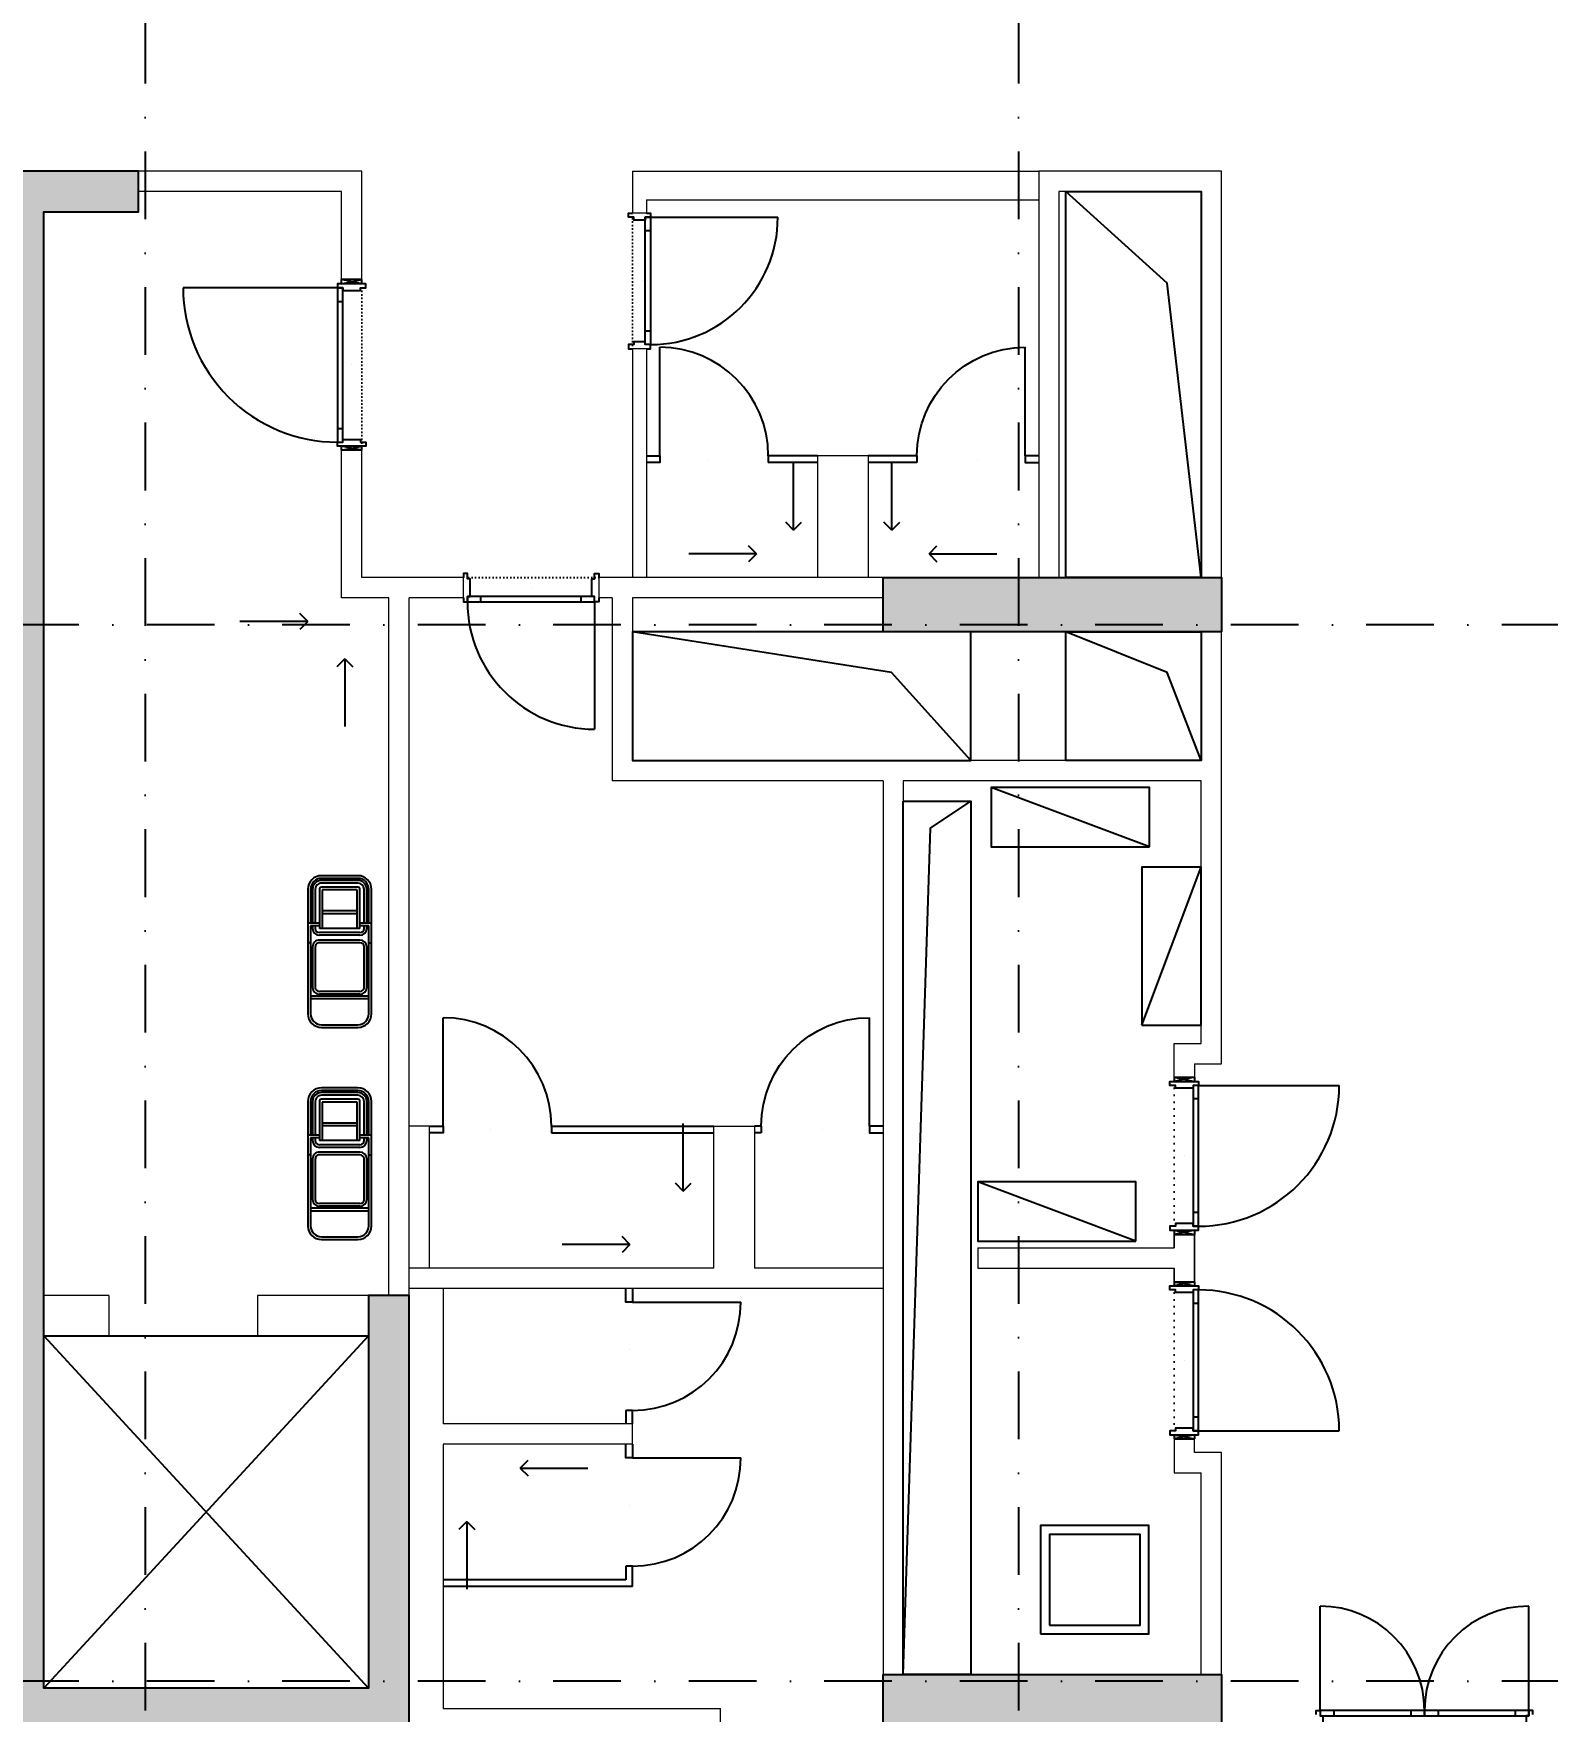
# Model space of a CAD drawing. Header units: millimetres. Extents: x -2755 to 27598, y -1135 to 13405.
# Drawn here: x 8248 to 9366, y 6768 to 8007 of the extents above; entities that cross this region are included whole.
import ezdxf

# ---------------------------------------------------------------- set-up
doc = ezdxf.new("R2010")
doc.units = ezdxf.units.MM
doc.header["$LTSCALE"] = 100
doc.linetypes.add('DASHDOT2', pattern=[0.5, 0.25, -0.125, 0, -0.125])
doc.linetypes.add('DOT', pattern=[0.25, 0, -0.25])
doc.layers.add('AKS', color=7, linetype='DASHDOT2', transparency=0.8)
for name, color, linetype in [('DUVAR-PANEL', 7, 'Continuous'), ('ELEKTRIK', 7, 'Continuous'), ('GOR', 7, 'Continuous'), ('KA-PEN-3 @ 1', 5, 'Continuous'), ('KA-PEN-4 @ 1', 5, 'Continuous'), ('KA-PEN-5 @ 1', 5, 'Continuous'), ('KA-PEN-8 @ 1', 5, 'Continuous'), ('KOLON', 7, 'Continuous'), ('KOR KASA', 1, 'Continuous'), ('MERD', 7, 'Continuous'), ('OK', 7, 'Continuous'), ('OLCU DIS', 7, 'Continuous'), ('TARAMA', 7, 'Continuous'), ('TEFRIS TIBBI', 7, 'Continuous')]:
    doc.layers.add(name, color=color, linetype=linetype)
doc.layers.add('Y-DUVAR ALCIPAN', color=94, linetype='Continuous', lineweight=20)
doc.layers.add('Y-DUVAR GAZBETON', color=161, linetype='Continuous', lineweight=20)
doc.styles.add('OLC-50', font='romans.shx', dxfattribs={"width": 0.5, "height": 0.15})
doc.styles.add('olcu', font='romans.shx', dxfattribs={"width": 0.5})
doc.dimstyles.new('1-200', dxfattribs={"dimtxt": 40, "dimasz": 2, "dimexe": 0, "dimexo": 0, "dimgap": 10, "dimtad": 1, "dimdec": 4, "dimrnd": 0.1, "dimzin": 9, "dimdsep": 46, "dimtxsty": 'olcu', "dimblk1": 'SOL', "dimblk2": 'SAG', "dimsah": 1, "dimcen": 0, "dimse1": 1, "dimse2": 1, "dimclre": 13, "dimadec": 0, "dimazin": 0, "dimtfac": 1, "dimtdec": 4, "dimtix": 1, "dimtmove": 2, "dimatfit": 2, "dimldrblk": 'SOL', "dimfxl": 0, "dimtolj": 1, "dimarcsym": 0})
pattern_1 = [(45, (83461.35, -12320), (-17.6776695, 17.6776695), []), (45, (83479.027, -12320), (-17.6776695, 17.6776695), [12.5, -6.25])]

# ---------------------------------------------------------------- blocks, each defined once
blk = doc.blocks.new('*U3005')
at = {"color": 0, "lineweight": -2}
for p, q in [((-3, 18), (-3, 132)), ((-107, 18), (-107, 14)), ((-13.1, 18), (-13.1, 14)), ((-60, 7.5), (-60, 7.5))]:
    blk.add_line(p, q, dxfattribs=at)
at = {"color": 0, "linetype": 'DOT', "ltscale": 0.1}
blk.add_line((-120, 0), (0, 0), dxfattribs=at)
at = {"color": 0, "lineweight": -2}
for points in [[(-120, 15), (-120, 18), (-117, 18), (-117, 14), (-115, 14), (-115, 1), (-117, 1), (-117, -3), (-120, -3), (-120, 0)], [(0, 15), (0, 18), (-3, 18), (-3, 14), (-5, 14), (-5, 1), (-3, 1), (-3, -3), (0, -3), (0, 0)]]:
    blk.add_lwpolyline(points, dxfattribs=at)
blk.add_lwpolyline([(-117, 18), (-117, 14), (-3, 14), (-3, 18)], close=True, dxfattribs=at)
blk.add_arc((-3, 18), 114, 90, 180, dxfattribs=at)
at = {"style": 'OLC-50', "width": 0.5, "flags": 1}
for tag, p in [('K-NO', (-182.8, -83.8)), ('K-KANRENK', (-2.3, -88.8)), ('K-BLOK', (-183.4, -120.6)), ('K-KASRENK', (-1.2, -126.7)), ('K-KAT', (-184.3, -156)), ('K-TAMACILMA', (-2.8, -165.7)), ('K-MAHALKOD', (-183.3, -194)), ('K-FOTOSEL', (-1.8, -201.7)), ('K-MAHALAD', (-184.8, -233)), ('K-HERMETIK', (0.1, -236.3)), ('K-ACILISYON', (-183.8, -268.9)), ('K-HIDROLIK', (-2.2, -270.2)), ('K-YANGIN', (-181.9, -303.5)), ('K-KART', (-0.4, -303.8)), ('K-KANATTIP', (-184.2, -337.4)), ('K-BAND', (-1.8, -345.7)), ('K-KANATMALZ', (-182.4, -371.1)), ('K-MENFEZ', (0.1, -380.3)), ('K-KASAMALZ', (-181.4, -410.1)), ('K-PBAR', (-2.2, -414.1)), ('K-KASATIP', (-182, -446.8)), ('K-ELEKTRIKLI', (-0.4, -447.8)), ('K-DUVAR', (-182, -485.2)), ('K-TIP', (-0.4, -486.4)), ('K-REZ1', (-0.4, -524.3)), ('K-REZ2', (-0.4, -560.8)), ('K-REZ3', (-0.4, -600.7))]:
    blk.add_attdef(tag, p, '', height=30, dxfattribs=at)
blk = doc.blocks.new('kor kasa')
at = {"layer": 'KOR KASA'}
for p, q in [((0, 126), (15, 126)), ((15, 126), (15, 123)), ((0, 3), (0, 0)), ((0, 3), (15, 3)), ((15, 3), (15, 0))]:
    blk.add_line(p, q, dxfattribs=at)
for points in [[(15, 126), (0, 123)], [(0, 126), (15, 123)], [(0, 126), (0, 123)], [(0, 123), (15, 123)], [(15, 3), (0, 0)], [(0, 3), (15, 0)], [(0, 0), (15, 0)]]:
    blk.add_lwpolyline(points, dxfattribs=at)
blk = doc.blocks.new('asansorler1')
at = {"layer": 'MERD', "color": 6, "linetype": 'Continuous'}
for p, q in [((8555, 7035), (8795, 6775)), ((8795, 7035), (8555, 6775))]:
    blk.add_line(p, q, dxfattribs=at)
at = {"layer": 'MERD', "color": 6}
blk.add_lwpolyline([(8555, 7035), (8795, 7035), (8795, 6775), (8555, 6775), (8555, 7035)], dxfattribs=at)
blk = doc.blocks.new('TASIYICI SISTEM (2.KAT)')
at = {"layer": 'TARAMA'}
h = blk.add_hatch(dxfattribs=at)
h.set_pattern_fill('ANSI33', color=253, scale=100)
h.set_pattern_definition(pattern_1)
h.paths.add_polyline_path([(1535, -4030), (1605, -4030), (1605, -3960), (1535, -3960)])
h.paths.add_polyline_path([(635, -4030), (705, -4030), (705, -3960), (635, -3960)])
h.paths.add_polyline_path([(1585, -6320), (1655, -6320), (1655, -6250), (1585, -6250)])
h.paths.add_polyline_path([(585, -6320), (655, -6320), (655, -6250), (585, -6250)])
h.paths.add_polyline_path([(1505, -4760), (1885, -4760), (1885, -5835), (1555, -5835), (1555, -5865), (1915, -5865), (1915, -4415), (1505, -4415), (1505, -4445), (1885, -4445), (1885, -4730), (1505, -4730)])
h.paths.add_polyline_path([(355, -4725), (785, -4725), (785, -4415), (325, -4415), (325, -4445), (755, -4445), (755, -4695), (325, -4695), (325, -5865), (685, -5865), (685, -5835), (355, -5835)])
h.paths.add_polyline_path([(685, -5065), (655, -5065), (655, -4995), (685, -4995)], flags=17)
h.paths.add_polyline_path([(685, -5345), (655, -5345), (655, -5275), (685, -5275)], flags=17)
h.paths.add_polyline_path([(685, -5612.5), (655, -5612.5), (655, -5542.5), (685, -5542.5)], flags=17)
h.paths.add_polyline_path([(1555, -5065), (1585, -5065), (1585, -4995), (1555, -4995)], flags=17)
h.paths.add_polyline_path([(1555, -5345), (1585, -5345), (1585, -5275), (1555, -5275)], flags=17)
h.paths.add_polyline_path([(1555, -5612.5), (1585, -5612.5), (1585, -5542.5), (1555, -5542.5)], flags=17)
h.paths.add_polyline_path([(8255, -3380), (8325, -3380), (8325, -3310), (8255, -3310)])
h.paths.add_polyline_path([(4090, -4785), (4160, -4785), (4160, -4715), (4090, -4715)])
h.paths.add_polyline_path([(4415, -2755), (4475, -2755), (4475, -2685), (4415, -2685)])
h.paths.add_polyline_path([(3060, -3035), (3130, -3035), (3130, -2965), (3060, -2965)])
h.paths.add_polyline_path([(2670, -3380), (2740, -3380), (2740, -3310), (2670, -3310)])
h.paths.add_polyline_path([(2995, -4715), (3245, -4715), (3245, -4755), (2995, -4755)])
h.paths.add_polyline_path([(4480, -4030), (4480, -3960), (4410, -3960), (4410, -4030)])
h.paths.add_polyline_path([(4430, -4330), (4430, -4785), (4460, -4785), (4460, -4330)])
h.paths.add_polyline_path([(4480, -3310), (4480, -3380), (4410, -3380), (4410, -3310)])
h.paths.add_polyline_path([(8265, -2755), (8325, -2755), (8325, -2685), (8265, -2685)])
h.paths.add_polyline_path([(6965, -4785), (7025, -4785), (7025, -4715), (6965, -4715)])
h.paths.add_polyline_path([(6115, -4785), (6175, -4785), (6175, -4715), (6115, -4715)])
h.paths.add_polyline_path([(5265, -4785), (5325, -4785), (5325, -4715), (5265, -4715)])
h.paths.add_polyline_path([(6960, -4030), (7030, -4030), (7030, -3960), (6960, -3960)])
h.paths.add_polyline_path([(6110, -4030), (6180, -4030), (6180, -3960), (6110, -3960)])
h.paths.add_polyline_path([(5260, -4030), (5330, -4030), (5330, -3960), (5260, -3960)])
h.paths.add_polyline_path([(7810, -3380), (7880, -3380), (7880, -3310), (7810, -3310)])
h.paths.add_polyline_path([(6960, -3380), (7030, -3380), (7030, -3310), (6960, -3310)])
h.paths.add_polyline_path([(6110, -3380), (6180, -3380), (6180, -3310), (6110, -3310)])
h.paths.add_polyline_path([(5260, -3380), (5330, -3380), (5330, -3310), (5260, -3310)])
h.paths.add_polyline_path([(7815, -2755), (7875, -2755), (7875, -2685), (7815, -2685)])
h.paths.add_polyline_path([(6965, -2755), (7025, -2755), (7025, -2685), (6965, -2685)])
h.paths.add_polyline_path([(6115, -2755), (6175, -2755), (6175, -2685), (6115, -2685)])
h.paths.add_polyline_path([(5265, -2755), (5325, -2755), (5325, -2685), (5265, -2685)])
h.paths.add_polyline_path([(3710, -2860), (3750, -2860), (3750, -2685), (3710, -2685)])
h.paths.add_polyline_path([(3060, -3380), (3130, -3380), (3130, -3310), (3060, -3310)])
h.paths.add_polyline_path([(3710, -3380), (3780, -3380), (3780, -3310), (3710, -3310)])
h.paths.add_polyline_path([(2415, -4030), (2485, -4030), (2485, -3960), (2415, -3960)])
h.paths.add_polyline_path([(3060, -4030), (3130, -4030), (3130, -3960), (3060, -3960)])
h.paths.add_polyline_path([(3710, -4030), (3780, -4030), (3780, -3960), (3710, -3960)])
h.paths.add_polyline_path([(3710, -4785), (3780, -4785), (3780, -4715), (3710, -4715)])
h.paths.add_polyline_path([(8040, -3875), (7865, -3875), (7865, -4755), (8295, -4755), (8295, -3875), (8180, -3875), (8180, -3845), (8325, -3845), (8325, -4785), (7835, -4785), (7835, -3845), (8040, -3845)])
h = blk.add_hatch(dxfattribs=at)
h.set_pattern_fill('ANSI33', color=253, scale=100)
h.set_pattern_definition(pattern_1)
h.paths.add_polyline_path([(2445, -4415), (2345, -4415), (2345, -5710), (2375, -5710), (2375, -5565), (2645, -5565), (2645, -5245), (2615, -5245), (2615, -5535), (2375, -5535), (2375, -4445), (2445, -4445)])
h.paths.add_polyline_path([(2305, -8055), (2375, -8055), (2375, -7995), (2305, -7995)])
h.paths.add_polyline_path([(9750, -10610), (9820, -10610), (9820, -10540), (9750, -10540)])
h.paths.add_polyline_path([(8900, -10610), (8970, -10610), (8970, -10540), (8900, -10540)])
h.paths.add_polyline_path([(8050, -10610), (8120, -10610), (8120, -10540), (8050, -10540)])
h.paths.add_polyline_path([(13150, -8060), (13220, -8060), (13220, -7990), (13150, -7990)])
h.paths.add_polyline_path([(13150, -6360), (13220, -6360), (13220, -6290), (13150, -6290)])
h.paths.add_polyline_path([(13150, -7210), (13220, -7210), (13220, -7140), (13150, -7140)])
h.paths.add_polyline_path([(8865, -6320), (8970, -6320), (8970, -6290), (8865, -6290)])
h.paths.add_polyline_path([(8865, -6780), (8970, -6780), (8970, -6750), (8865, -6750)])
h.paths.add_polyline_path([(9367.5, -7360), (9367.5, -7390), (8900, -7390), (8900, -7360)])
h.paths.add_polyline_path([(9750, -9760), (9820, -9760), (9820, -9690), (9750, -9690)])
h.paths.add_polyline_path([(8900, -9760), (8970, -9760), (8970, -9690), (8900, -9690)])
h.paths.add_polyline_path([(8050, -9760), (8120, -9760), (8120, -9690), (8050, -9690)])
h.paths.add_polyline_path([(9750, -7210), (9820, -7210), (9820, -7080), (9750, -7080)])
h.paths.add_polyline_path([(5260, -8060), (5330, -8060), (5330, -7990), (5260, -7990)])
h.paths.add_polyline_path([(6110, -8060), (6180, -8060), (6180, -7990), (6110, -7990)])
h.paths.add_polyline_path([(12300, -8060), (12370, -8060), (12370, -7990), (12300, -7990)])
h.paths.add_polyline_path([(11450, -8060), (11520, -8060), (11520, -7990), (11450, -7990)])
h.paths.add_polyline_path([(4335, -7205), (4405, -7205), (4405, -7145), (4335, -7145)])
h.paths.add_polyline_path([(9367.5, -7120), (9027.5, -7120), (9027.5, -7090), (9367.5, -7090)])
h.paths.add_polyline_path([(2880, -10170), (2335, -10170), (2335, -9740), (2880, -9740), (2880, -9710), (2305, -9710), (2305, -10200), (2880, -10200)])
h.paths.add_polyline_path([(3595, -10055), (3595, -10200), (3780, -10200), (3780, -10170), (3625, -10170), (3625, -10055)])
h.paths.add_polyline_path([(6960, -7210), (7030, -7210), (7030, -7080), (6960, -7080)])
h.paths.add_polyline_path([(9750, -8910), (9820, -8910), (9820, -8840), (9750, -8840)])
h.paths.add_polyline_path([(8900, -8910), (8970, -8910), (8970, -8840), (8900, -8840)])
h.paths.add_polyline_path([(8050, -8910), (8120, -8910), (8120, -8840), (8050, -8840)])
h.paths.add_polyline_path([(12300, -6360), (12370, -6360), (12370, -6290), (12300, -6290)])
h.paths.add_polyline_path([(12300, -7210), (12370, -7210), (12370, -7140), (12300, -7140)])
h.paths.add_polyline_path([(11450, -6360), (11520, -6360), (11520, -6290), (11450, -6290)])
h.paths.add_polyline_path([(11450, -7210), (11520, -7210), (11520, -7140), (11450, -7140)])
h.paths.add_polyline_path([(10600, -6360), (10670, -6360), (10670, -6290), (10600, -6290)])
h.paths.add_polyline_path([(10600, -7210), (10670, -7210), (10670, -7140), (10600, -7140)])
h.paths.add_polyline_path([(10600, -8060), (10670, -8060), (10670, -7990), (10600, -7990)])
h.paths.add_polyline_path([(3060, -8840), (3130, -8840), (3130, -8910), (3060, -8910)])
h.paths.add_polyline_path([(2305, -8905), (2375, -8905), (2375, -8845), (2305, -8845)])
h.paths.add_polyline_path([(2995, -5525), (3245, -5525), (3245, -5565), (2995, -5565)])
h.paths.add_polyline_path([(4355, -10200), (4405, -10200), (4405, -10130), (4355, -10130)])
h.paths.add_polyline_path([(9750, -6360), (9820, -6360), (9820, -6290), (9750, -6290)])
h.paths.add_polyline_path([(9750, -8060), (9820, -8060), (9820, -7990), (9750, -7990)])
h.paths.add_polyline_path([(8900, -8060), (8970, -8060), (8970, -7990), (8900, -7990)])
h.paths.add_polyline_path([(8050, -8060), (8120, -8060), (8120, -7990), (8050, -7990)])
h.paths.add_polyline_path([(6960, -8060), (7030, -8060), (7030, -7990), (6960, -7990)])
h.paths.add_polyline_path([(6110, -7210), (6180, -7210), (6180, -7140), (6110, -7140)])
h.paths.add_polyline_path([(5260, -7210), (5330, -7210), (5330, -7140), (5260, -7140)])
h.paths.add_polyline_path([(6960, -6360), (7030, -6360), (7030, -6290), (6960, -6290)])
h.paths.add_polyline_path([(6110, -6360), (6180, -6360), (6180, -6290), (6110, -6290)])
h.paths.add_polyline_path([(5260, -6360), (5330, -6360), (5330, -6290), (5260, -6290)])
h.paths.add_polyline_path([(3060, -7210), (3130, -7210), (3130, -7140), (3060, -7140)])
h.paths.add_polyline_path([(3710, -7210), (3780, -7210), (3780, -7140), (3710, -7140)])
h.paths.add_polyline_path([(2305, -7205), (2375, -7205), (2375, -7145), (2305, -7145)], flags=0)
h.paths.add_polyline_path([(2305, -7205), (2375, -7205), (2375, -7145), (2305, -7145)], flags=17)
h.paths.add_polyline_path([(3060, -8060), (3130, -8060), (3130, -7990), (3060, -7990)])
h.paths.add_polyline_path([(4335, -8055), (4405, -8055), (4405, -7995), (4335, -7995)])
h.paths.add_polyline_path([(3710, -8060), (3780, -8060), (3780, -7990), (3710, -7990)])
h.paths.add_polyline_path([(4335, -8905), (4405, -8905), (4405, -8845), (4335, -8845)])
h.paths.add_polyline_path([(3710, -8910), (3780, -8910), (3780, -8840), (3710, -8840)])
h.paths.add_polyline_path([(4355, -9760), (4405, -9760), (4405, -9690), (4355, -9690)])
h.paths.add_polyline_path([(3710, -9760), (3780, -9760), (3780, -9690), (3710, -9690)])
h.paths.add_polyline_path([(2305, -7205), (2375, -7205), (2375, -7145), (2305, -7145)], flags=17)
h.paths.add_polyline_path([(2305, -6320), (3130, -6320), (3130, -6250), (3060, -6250), (3060, -6290), (2375, -6290), (2375, -6250), (2305, -6250)])
h.paths.add_polyline_path([(4130, -5805), (3840, -5805), (3840, -6290), (3710, -6290), (3710, -6320), (3870, -6320), (3870, -5835), (4130, -5835), (4130, -6320), (4405, -6320), (4405, -6290), (4160, -6290), (4160, -5535), (3710, -5535), (3710, -5565), (4130, -5565)])
h.paths.add_polyline_path([(8110, -6320), (7870, -6320), (7870, -6780), (7840, -6780), (7840, -6290), (8725, -6290), (8725, -6320), (8140, -6320), (8140, -6750), (8725, -6750), (8725, -6780), (8110, -6780)])
h.paths.add_polyline_path([(7840, -7360), (8180, -7360), (8180, -7390), (7840, -7390)])
h.paths.add_polyline_path([(7840, -7120), (8180, -7120), (8180, -7090), (7840, -7090)])
h.paths.add_polyline_path([(4415, -7210), (4465, -7210), (4465, -7140), (4415, -7140)])
h.paths.add_polyline_path([(4480, -6320), (4415, -6320), (4415, -6290), (4480, -6290)])
h.paths.add_polyline_path([(3060, -10170), (3060, -10200), (3245, -10200), (3245, -10170), (3245, -9995), (3215, -9995), (3215, -10170)])
h.paths.add_polyline_path([(2880, -10200), (2305, -10200), (2305, -9710), (2880, -9710), (2880, -9740), (2335, -9740), (2335, -10170), (2880, -10170)])
at = {"layer": 'AKS', "color": 14, "ltscale": 2}
for p, q in [((2450, 1005), (2450, -13375)), ((3095, 1005), (3095, -13375)), ((16415, -4750), (-7145, -4750)), ((16415, -5530), (-7145, -5530))]:
    blk.add_line(p, q, dxfattribs=at)
at = {"layer": 'GOR', "color": 6}
for points in [[(3230, -4715), (3205, -4497.5), (3130, -4430)], [(3060, -4850), (3001.3, -4785), (2810, -4755)], [(3230, -4850), (3205, -4785), (3130, -4755)], [(3010, -5525), (3030, -4900), (3060, -4880)]]:
    blk.add_lwpolyline(points, dxfattribs=at)
for points in [[(3130, -4430), (3230, -4430), (3230, -4715), (3130, -4715)], [(3060, -4755), (2810, -4755), (2810, -4850), (3060, -4850)], [(3130, -4755), (3230, -4755), (3230, -4850), (3130, -4850)], [(3010, -4880), (3060, -4880), (3060, -5525), (3010, -5525)]]:
    blk.add_lwpolyline(points, close=True, dxfattribs=at)
at = {"layer": 'KOLON', "color": 4, "linetype": 'Continuous'}
blk.add_lwpolyline([(2445, -4415), (2345, -4415), (2345, -5710), (2375, -5710), (2375, -5565), (2645, -5565), (2645, -5245), (2615, -5245), (2615, -5535), (2375, -5535), (2375, -4445), (2445, -4445), (2445, -4415)], dxfattribs=at)
for points in [[(2995, -4715), (3245, -4715), (3245, -4755), (2995, -4755)], [(2995, -5525), (3245, -5525), (3245, -5565), (2995, -5565)]]:
    blk.add_lwpolyline(points, close=True, dxfattribs=at)
at = {"layer": 'Y-DUVAR GAZBETON'}
for p, q in [((2423, -5245), (2375, -5245)), ((2423, -5245), (2423, -5275)), ((2615, -5245), (2533, -5245)), ((2533, -5245), (2533, -5275)), ((2423, -5275), (2375, -5275)), ((2615, -5275), (2533, -5275))]:
    blk.add_line(p, q, dxfattribs=at)
at = {"layer": 'MERD', "color": 6}
blk.add_blockref('asansorler1', (-6180, -12310), dxfattribs=at)
blk = doc.blocks.new('*U83')
at = {"color": 0}
for p, q in [((-157, 13.5), (-157, 90.5)), ((-3, 13.5), (-3, 90.5)), ((-147, 13.5), (-147, 9.5)), ((-90.1, 13.5), (-90.1, 9.5)), ((-70, 13.5), (-70, 9.5)), ((-13.1, 13.5), (-13.1, 9.5)), ((-80, 7.5), (-80, 7.5))]:
    blk.add_line(p, q, dxfattribs=at)
at = {"color": 0, "linetype": 'DOT', "ltscale": 0.1}
blk.add_line((-155, 0), (-5, 0), dxfattribs=at)
at = {"color": 0}
for points in [[(-160, 10.5), (-160, 13.5), (-157, 13.5), (-157, 9.5), (-155, 9.5), (-155, 1), (-157, 1), (-157, -3), (-160, -3), (-160, 0)], [(0, 10.5), (0, 13.5), (-3, 13.5), (-3, 9.5), (-5, 9.5), (-5, 1), (-3, 1), (-3, -3), (0, -3), (0, 0)]]:
    blk.add_lwpolyline(points, dxfattribs=at)
for points in [[(-157, 13.5), (-157, 9.5), (-80, 9.5), (-80, 13.5)], [(-80, 13.5), (-80, 9.5), (-3, 9.5), (-3, 13.5)]]:
    blk.add_lwpolyline(points, close=True, dxfattribs=at)
for centre, start, end in [((-157, 13.5), 0, 90), ((-3, 13.5), 90, 180)]:
    blk.add_arc(centre, 77, start, end, dxfattribs=at)
at = {"style": 'OLC-50', "width": 0.5, "flags": 1}
for tag, p in [('K-NO', (-202.8, -83.8)), ('K-KANRENK', (-22.3, -88.8)), ('K-BLOK', (-203.4, -120.6)), ('K-KASRENK', (-21.2, -126.7)), ('K-KAT', (-204.3, -156)), ('K-TAMACILMA', (-22.8, -165.7)), ('K-MAHALKOD', (-203.3, -194)), ('K-FOTOSEL', (-21.8, -201.7)), ('K-MAHALAD', (-204.8, -233)), ('K-HERMETIK', (-19.9, -236.3)), ('K-ACILISYON', (-203.8, -268.9)), ('K-HIDROLIK', (-22.2, -270.2)), ('K-YANGIN', (-201.9, -303.5)), ('K-KART', (-20.4, -303.8)), ('K-KANATTIP', (-204.2, -337.4)), ('K-BAND', (-21.8, -345.7)), ('K-KANATMALZ', (-202.4, -371.1)), ('K-MENFEZ', (-19.9, -380.3)), ('K-KASAMALZ', (-201.4, -410.1)), ('K-PBAR', (-22.2, -414.1)), ('K-KASATIP', (-202, -446.8)), ('K-ELEKTRIKLI', (-20.4, -447.8)), ('K-DUVAR', (-202, -485.2)), ('K-TIP', (-20.4, -486.4)), ('K-REZ1', (-20.4, -524.3)), ('K-REZ2', (-20.4, -560.8)), ('K-REZ3', (-20.4, -600.7))]:
    blk.add_attdef(tag, p, '', height=30, dxfattribs=at)
blk = doc.blocks.new('*U91')
at = {"color": 0, "linetype": 'DOT', "ltscale": 0.1}
blk.add_line((-100, 15), (0, 15), dxfattribs=at)
at = {"color": 0, "lineweight": -2}
for p, q in [((-87, 1.7), (-87, 5.7)), ((-50, 7.5), (-50, 7.5)), ((-13, 1.7), (-13, 5.7)), ((-3, 1.7), (-3, -92.3))]:
    blk.add_line(p, q, dxfattribs=at)
for points in [[(-100, 4.7), (-100, 1.7), (-97, 1.7), (-97, 5.7), (-95, 5.7), (-95, 14), (-97, 14), (-97, 18), (-100, 18), (-100, 15)], [(0, 4.7), (0, 1.7), (-3, 1.7), (-3, 5.7), (-5, 5.7), (-5, 14), (-3, 14), (-3, 18), (0, 18), (0, 15)]]:
    blk.add_lwpolyline(points, dxfattribs=at)
blk.add_lwpolyline([(-97, 1.7), (-97, 5.7), (-3, 5.7), (-3, 1.7)], close=True, dxfattribs=at)
blk.add_arc((-3, 1.7), 94, 180, 270, dxfattribs=at)
at = {"style": 'OLC-50', "width": 0.5, "flags": 1}
for tag, p in [('K-NO', (-172.8, -83.8)), ('K-KANRENK', (7.7, -88.8)), ('K-BLOK', (-173.4, -120.6)), ('K-KASRENK', (8.8, -126.7)), ('K-KAT', (-174.3, -156)), ('K-TAMACILMA', (7.2, -165.7)), ('K-MAHALKOD', (-173.3, -194)), ('K-FOTOSEL', (8.2, -201.7)), ('K-MAHALAD', (-174.8, -233)), ('K-HERMETIK', (10.1, -236.3)), ('K-ACILISYON', (-173.8, -268.9)), ('K-HIDROLIK', (7.8, -270.2)), ('K-YANGIN', (-171.9, -303.5)), ('K-KART', (9.6, -303.8)), ('K-KANATTIP', (-174.2, -337.4)), ('K-BAND', (8.2, -345.7)), ('K-KANATMALZ', (-172.4, -371.1)), ('K-MENFEZ', (10.1, -380.3)), ('K-KASAMALZ', (-171.4, -410.1)), ('K-PBAR', (7.8, -414.1)), ('K-KASATIP', (-172, -446.8)), ('K-ELEKTRIKLI', (9.6, -447.8)), ('K-DUVAR', (-172, -485.2)), ('K-TIP', (9.6, -486.4)), ('K-REZ1', (9.6, -524.3)), ('K-REZ2', (9.6, -560.8)), ('K-REZ3', (9.6, -600.7))]:
    blk.add_attdef(tag, p, '', height=30, dxfattribs=at)
blk = doc.blocks.new('*U90')
at = {"color": 0, "lineweight": -2}
for p, q in [((-97, 18), (-97, 112)), ((-87, 18), (-87, 14)), ((-13, 18), (-13, 14)), ((-50, 7.5), (-50, 7.5))]:
    blk.add_line(p, q, dxfattribs=at)
at = {"color": 0, "linetype": 'DOT', "ltscale": 0.1}
blk.add_line((-100, 0), (0, 0), dxfattribs=at)
at = {"color": 0, "lineweight": -2}
for points in [[(-100, 15), (-100, 18), (-97, 18), (-97, 14), (-95, 14), (-95, 1), (-97, 1), (-97, -3), (-100, -3), (-100, 0)], [(0, 15), (0, 18), (-3, 18), (-3, 14), (-5, 14), (-5, 1), (-3, 1), (-3, -3), (0, -3), (0, 0)]]:
    blk.add_lwpolyline(points, dxfattribs=at)
blk.add_lwpolyline([(-97, 18), (-97, 14), (-3, 14), (-3, 18)], close=True, dxfattribs=at)
blk.add_arc((-97, 18), 94, 0, 90, dxfattribs=at)
at = {"style": 'OLC-50', "width": 0.5, "flags": 1}
for tag, p in [('K-NO', (-172.8, -83.8)), ('K-KANRENK', (7.7, -88.8)), ('K-BLOK', (-173.4, -120.6)), ('K-KASRENK', (8.8, -126.7)), ('K-KAT', (-174.3, -156)), ('K-TAMACILMA', (7.2, -165.7)), ('K-MAHALKOD', (-173.3, -194)), ('K-FOTOSEL', (8.2, -201.7)), ('K-MAHALAD', (-174.8, -233)), ('K-HERMETIK', (10.1, -236.3)), ('K-ACILISYON', (-173.8, -268.9)), ('K-HIDROLIK', (7.8, -270.2)), ('K-YANGIN', (-171.9, -303.5)), ('K-KART', (9.6, -303.8)), ('K-KANATTIP', (-174.2, -337.4)), ('K-BAND', (8.2, -345.7)), ('K-KANATMALZ', (-172.4, -371.1)), ('K-MENFEZ', (10.1, -380.3)), ('K-KASAMALZ', (-171.4, -410.1)), ('K-PBAR', (7.8, -414.1)), ('K-KASATIP', (-172, -446.8)), ('K-ELEKTRIKLI', (9.6, -447.8)), ('K-DUVAR', (-172, -485.2)), ('K-TIP', (9.6, -486.4)), ('K-REZ1', (9.6, -524.3)), ('K-REZ2', (9.6, -560.8)), ('K-REZ3', (9.6, -600.7))]:
    blk.add_attdef(tag, p, '', height=30, dxfattribs=at)
blk = doc.blocks.new('*U100')
at = {"color": 0}
for p, q in [((-107, 18), (-107, 122)), ((-97, 18), (-97, 14)), ((-13.1, 18), (-13.1, 14)), ((-55, 7.5), (-55, 7.5))]:
    blk.add_line(p, q, dxfattribs=at)
at = {"color": 0, "linetype": 'DOT', "ltscale": 0.2}
blk.add_line((-110, 0), (0, 0), dxfattribs=at)
at = {"color": 0, "lineweight": -3}
for points in [[(-110, 15), (-110, 18), (-107, 18), (-107, 14), (-105, 14), (-105, 1), (-107, 1), (-107, -3), (-110, -3), (-110, 0)], [(0, 15), (0, 18), (-3, 18), (-3, 14), (-5, 14), (-5, 1), (-3, 1), (-3, -3), (0, -3), (0, 0)]]:
    blk.add_lwpolyline(points, dxfattribs=at)
at = {"color": 0}
blk.add_lwpolyline([(-107, 18), (-107, 14), (-3, 14), (-3, 18)], close=True, dxfattribs=at)
blk.add_arc((-107, 18), 104, 360, 90, dxfattribs=at)
at = {"style": 'OLC-50', "width": 0.5, "flags": 1}
for tag, p in [('K-NO', (-177.8, -83.8)), ('K-KANRENK', (2.7, -88.8)), ('K-BLOK', (-178.4, -120.6)), ('K-KASRENK', (3.8, -126.7)), ('K-KAT', (-179.3, -156)), ('K-TAMACILMA', (2.2, -165.7)), ('K-MAHALKOD', (-178.3, -194)), ('K-FOTOSEL', (3.2, -201.7)), ('K-MAHALAD', (-179.8, -233)), ('K-HERMETIK', (5.1, -236.3)), ('K-ACILISYON', (-178.8, -268.9)), ('K-HIDROLIK', (2.8, -270.2)), ('K-YANGIN', (-176.9, -303.5)), ('K-KART', (4.6, -303.8)), ('K-KANATTIP', (-179.2, -337.4)), ('K-BAND', (3.2, -345.7)), ('K-KANATMALZ', (-177.4, -371.1)), ('K-MENFEZ', (5.1, -380.3)), ('K-KASAMALZ', (-176.4, -410.1)), ('K-PBAR', (2.8, -414.1)), ('K-KASATIP', (-177, -446.8)), ('K-ELEKTRIKLI', (4.6, -447.8)), ('K-DUVAR', (-177, -485.2)), ('K-TIP', (4.6, -496.9)), ('K-REZ1', (4.6, -534.8)), ('K-REZ2', (4.6, -571.3)), ('K-REZ3', (4.6, -611.2))]:
    blk.add_attdef(tag, p, '', height=30, dxfattribs=at)
blk = doc.blocks.new('*U101')
at = {"color": 0}
for p, q in [((-3, 18), (-3, 122)), ((-97, 18), (-97, 14)), ((-13.1, 18), (-13.1, 14)), ((-55, 7.5), (-55, 7.5))]:
    blk.add_line(p, q, dxfattribs=at)
at = {"color": 0, "linetype": 'DOT', "ltscale": 0.2}
blk.add_line((-110, 0), (0, 0), dxfattribs=at)
at = {"color": 0, "lineweight": -3}
for points in [[(-110, 15), (-110, 18), (-107, 18), (-107, 14), (-105, 14), (-105, 1), (-107, 1), (-107, -3), (-110, -3), (-110, 0)], [(0, 15), (0, 18), (-3, 18), (-3, 14), (-5, 14), (-5, 1), (-3, 1), (-3, -3), (0, -3), (0, 0)]]:
    blk.add_lwpolyline(points, dxfattribs=at)
at = {"color": 0}
blk.add_lwpolyline([(-107, 18), (-107, 14), (-3, 14), (-3, 18)], close=True, dxfattribs=at)
blk.add_arc((-3, 18), 104, 90, 180, dxfattribs=at)
at = {"style": 'OLC-50', "width": 0.5, "flags": 1}
for tag, p in [('K-NO', (-177.8, -83.8)), ('K-KANRENK', (2.7, -88.8)), ('K-BLOK', (-178.4, -120.6)), ('K-KASRENK', (3.8, -126.7)), ('K-KAT', (-179.3, -156)), ('K-TAMACILMA', (2.2, -165.7)), ('K-MAHALKOD', (-178.3, -194)), ('K-FOTOSEL', (3.2, -201.7)), ('K-MAHALAD', (-179.8, -233)), ('K-HERMETIK', (5.1, -236.3)), ('K-ACILISYON', (-178.8, -268.9)), ('K-HIDROLIK', (2.8, -270.2)), ('K-YANGIN', (-176.9, -303.5)), ('K-KART', (4.6, -303.8)), ('K-KANATTIP', (-179.2, -337.4)), ('K-BAND', (3.2, -345.7)), ('K-KANATMALZ', (-177.4, -371.1)), ('K-MENFEZ', (5.1, -380.3)), ('K-KASAMALZ', (-176.4, -410.1)), ('K-PBAR', (2.8, -414.1)), ('K-KASATIP', (-177, -446.8)), ('K-ELEKTRIKLI', (4.6, -447.8)), ('K-DUVAR', (-177, -485.2)), ('K-TIP', (4.6, -496.9)), ('K-REZ1', (4.6, -534.8)), ('K-REZ2', (4.6, -571.3)), ('K-REZ3', (4.6, -611.2))]:
    blk.add_attdef(tag, p, '', height=30, dxfattribs=at)
blk = doc.blocks.new('SOL')
at = {"color": 0}
for p, q in [((0, 30), (0, -6.96)), ((7.58, 0), (-6.97, 0))]:
    blk.add_line(p, q, dxfattribs=at)
blk.add_circle((0, 0), 3, dxfattribs=at)
blk = doc.blocks.new('SAG')
at = {"color": 0}
for p, q in [((0, -30), (0, 6.96)), ((7.58, 0), (-6.97, 0))]:
    blk.add_line(p, q, dxfattribs=at)
blk.add_circle((0, 0), 3, dxfattribs=at)
blk = doc.blocks.new('*D180')
at = {"layer": 'OLCU DIS', "color": 0, "lineweight": -2, "transparency": 16777216}
blk.add_line((-328, 13135), (19098, 13135), dxfattribs=at)
at = {"layer": 'OLCU DIS', "color": 0, "lineweight": -2, "transparency": 16777216, "xscale": 2, "yscale": 2, "zscale": 2, "rotation": 180}
blk.add_blockref('SOL', (-330, 13135), dxfattribs=at)
at = {"layer": 'OLCU DIS', "color": 0, "lineweight": -2, "transparency": 16777216, "xscale": 2, "yscale": 2, "zscale": 2}
blk.add_blockref('SAG', (19100, 13135), dxfattribs=at)
at = {"layer": 'OLCU DIS', "color": 0, "transparency": 16777216, "insert": (9385, 13165), "char_height": 40, "attachment_point": 5, "style": 'olcu'}
blk.add_mtext('\\A1;19430', dxfattribs=at)
blk = doc.blocks.new('_Open30')
at = {"color": 0, "linetype": 'ByBlock', "lineweight": -2}
for p, q in [((-1, 0.27), (0, 0)), ((0, 0), (-1, -0.27)), ((0, 0), (-1, 0))]:
    blk.add_line(p, q, dxfattribs=at)
blk = doc.blocks.new('*D236')
at = {"layer": 'OLCU DIS', "color": 0, "lineweight": -2, "transparency": 16777216}
blk.add_line((-1200, 1712), (-1200, 12198), dxfattribs=at)
at = {"layer": 'OLCU DIS', "color": 0, "lineweight": -2, "transparency": 16777216, "xscale": 2, "yscale": 2, "zscale": 2}
for name, p, rotation in [('SAG', (-1200, 12200), 90), ('SOL', (-1200, 1710), 270)]:
    blk.add_blockref(name, p, dxfattribs=dict(at, rotation=rotation))
at = {"layer": 'OLCU DIS', "color": 0, "transparency": 16777216, "insert": (-1230, 6955), "char_height": 40, "attachment_point": 5, "rotation": 90, "style": 'olcu'}
blk.add_mtext('\\A1;10490', dxfattribs=at)
blk = doc.blocks.new('*D358')
at = {"layer": 'OLCU DIS', "color": 0, "lineweight": -2, "transparency": 16777216}
blk.add_line((22230, 12198), (22230, 1712), dxfattribs=at)
at = {"layer": 'OLCU DIS', "color": 0, "lineweight": -2, "transparency": 16777216, "xscale": 2, "yscale": 2, "zscale": 2}
for name, p, rotation in [('SOL', (22230, 12200), 90), ('SAG', (22230, 1710), 270)]:
    blk.add_blockref(name, p, dxfattribs=dict(at, rotation=rotation))
at = {"layer": 'OLCU DIS', "color": 0, "transparency": 16777216, "insert": (22200, 6955), "char_height": 40, "attachment_point": 5, "rotation": 90, "style": 'olcu'}
blk.add_mtext('\\A1;10490', dxfattribs=at)
blk = doc.blocks.new('OK-EGIM')
at = {"color": 0, "ltscale": 200}
for points in [[(50, 0), (0, 0)], [(50, 0), (44.2, 5.9)], [(50, 0), (44.2, -5.9)]]:
    blk.add_lwpolyline(points, dxfattribs=at)
blk = doc.blocks.new('K080-PANEL')
at = {"color": 0}
for p, q in [((10, 0), (10, 80)), ((90, 0), (90, -5)), ((45, -2.5), (45, -2.5))]:
    blk.add_line(p, q, dxfattribs=at)
blk.add_lwpolyline([(0, 0), (10, 0), (10, -5), (0, -5)], dxfattribs=at)
blk.add_arc((10, 0), 80, 0, 90, dxfattribs=at)
blk = doc.blocks.new('ELEKTRIK PANO')
at = {"color": 0}
blk.add_line((0, -116.8), (43.8, 0), dxfattribs=at)
blk.add_lwpolyline([(0, -116.8), (43.8, -116.8), (43.8, 0), (0, 0)], close=True, dxfattribs=at)
blk = doc.blocks.new('ELEKTRIK DATA KABINI')
at = {"color": 0}
for points in [[(0, -80), (80, -80), (80, 0), (0, 0)], [(6.5, -73.5), (73.5, -73.5), (73.5, -6.5), (6.5, -6.5)]]:
    blk.add_lwpolyline(points, close=True, dxfattribs=at)
blk = doc.blocks.new('Y-KIRLI ARABASı')
at = {"color": 0}
for p, q in [((4645.4, -28152.5), (4618.4, -28152.5)), ((4645.4, -28154.5), (4618.4, -28154.5)), ((4608.4, -28162.5), (4608.4, -28254.5)), ((4610.4, -28162.5), (4610.4, -28227.5)), ((4653.4, -28227.5), (4653.4, -28162.5)), ((4655.4, -28254.5), (4655.4, -28162.5)), ((4610.4, -28173.5), (4653.4, -28173.5)), ((4610.4, -28175.5), (4653.4, -28175.5)), ((4611.9, -28182), (4611.9, -28212)), ((4613.9, -28182), (4613.9, -28212)), ((4616.9, -28177), (4646.9, -28177)), ((4616.9, -28179), (4646.9, -28179)), ((4649.9, -28212), (4649.9, -28182)), ((4651.9, -28212), (4651.9, -28182)), ((4610.4, -28215), (4608.4, -28215)), ((4616.9, -28215), (4646.9, -28215)), ((4616.9, -28217), (4646.9, -28217)), ((4616.9, -28220.5), (4646.9, -28220.5)), ((4616.9, -28222.5), (4646.9, -28222.5)), ((4653.4, -28215), (4655.4, -28215)), ((4608.4, -28229.5), (4616.9, -28229.5)), ((4610.4, -28227.5), (4616.9, -28227.5)), ((4610.4, -28229.5), (4610.4, -28254.5)), ((4611.9, -28225.5), (4611.9, -28227.5)), ((4611.9, -28229.5), (4611.9, -28254.5)), ((4613.9, -28225.5), (4613.9, -28227.5)), ((4613.9, -28229.5), (4613.9, -28254.5)), ((4616.9, -28225.5), (4646.9, -28225.5)), ((4616.9, -28225.5), (4616.9, -28254.5)), ((4618.9, -28225.5), (4618.9, -28254)), ((4644.9, -28254), (4644.9, -28225.5)), ((4646.9, -28254.5), (4646.9, -28225.5)), ((4646.9, -28227.5), (4653.4, -28227.5)), ((4646.9, -28229.5), (4655.4, -28229.5)), ((4649.9, -28227.5), (4649.9, -28225.5)), ((4649.9, -28254.5), (4649.9, -28229.5)), ((4651.9, -28227.5), (4651.9, -28225.5)), ((4651.9, -28254.5), (4651.9, -28229.5)), ((4653.4, -28254.5), (4653.4, -28229.5)), ((4644.9, -28236.7), (4618.9, -28236.7)), ((4644.9, -28238.7), (4618.9, -28238.7)), ((4618.4, -28256), (4645.4, -28256)), ((4618.4, -28259), (4645.4, -28259)), ((4618.9, -28254), (4644.9, -28254)), ((4618.4, -28261), (4645.4, -28261)), ((4618.4, -28262.5), (4645.4, -28262.5)), ((4618.4, -28264.5), (4645.4, -28264.5))]:
    blk.add_line(p, q, dxfattribs=at)
for centre, radius, start, end in [((4618.4, -28162.5), 10, 90, 180), ((4618.4, -28162.5), 8, 90, 180), ((4645.4, -28162.5), 10, 0, 90), ((4645.4, -28162.5), 8, 0, 90), ((4616.9, -28182), 5, 90, 180), ((4616.9, -28182), 3, 90, 180), ((4646.9, -28182), 5, 0, 90), ((4646.9, -28182), 3, 0, 90), ((4616.9, -28212), 5, 180, 270), ((4616.9, -28225.5), 5, 90, 180), ((4616.9, -28212), 3, 180, 270), ((4616.9, -28225.5), 3, 90, 180), ((4646.9, -28212), 3, 270, 0), ((4646.9, -28212), 5, 270, 0), ((4646.9, -28225.5), 5, 0, 90), ((4646.9, -28225.5), 3, 0, 90), ((4618.4, -28254.5), 10, 180, 270), ((4618.4, -28254.5), 8, 180, 270), ((4618.4, -28254.5), 6.5, 180, 270), ((4618.4, -28254.5), 4.5, 180, 270), ((4618.4, -28254.5), 1.5, 180, 270), ((4645.4, -28254.5), 4.5, 270, 0), ((4645.4, -28254.5), 1.5, 270, 0), ((4645.4, -28254.5), 6.5, 270, 0), ((4645.4, -28254.5), 10, 270, 0), ((4645.4, -28254.5), 8, 270, 0)]:
    blk.add_arc(centre, radius, start, end, dxfattribs=at)
blk = doc.blocks.new('*U75')
at = {"layer": 'KOR KASA'}
for p, q in [((0, 126), (15, 126)), ((15, 126), (15, 123)), ((0, 13), (0, 10)), ((0, 13), (15, 13)), ((15, 13), (15, 10))]:
    blk.add_line(p, q, dxfattribs=at)
for points in [[(15, 126), (0, 123)], [(0, 126), (15, 123)], [(0, 126), (0, 123)], [(0, 123), (15, 123)], [(15, 13), (0, 10)], [(0, 13), (15, 10)], [(0, 10), (15, 10)]]:
    blk.add_lwpolyline(points, dxfattribs=at)

msp = doc.modelspace()

# ---------------------------------------------------------------- linework, layer by layer
at = {"layer": 'DUVAR-PANEL', "color": 32}
for p, q in [((8826.5, 7695.00009), (8790.25, 7695.00009)), ((8900, 7695.00009), (8864, 7695.00009)), ((8826.5, 7690.00009), (8790.25, 7690.00009)), ((8900, 7690.00009), (8864, 7690.00009)), ((8630, 7200.00008), (8750, 7200.00008)), ((8785, 7200.00008), (8780, 7200.00008)), ((8630, 7195.00008), (8750, 7195.00008)), ((8785, 7195.00008), (8780, 7195.00008)), ((8865, 7195.00008), (8875, 7195.00008)), ((8685, 6990.00004), (8685, 6980.00004)), ((8690, 6980.00004), (8690, 6990.00004)), ((8685, 6865.00004), (8550, 6865.00004)), ((8685, 6875.00004), (8685, 6865.00004)), ((8690, 6860.00004), (8690, 6875.00004)), ((8690, 6860.00004), (8550, 6860.00004))]:
    msp.add_line(p, q, dxfattribs=at)
at = {"layer": 'Y-DUVAR ALCIPAN'}
for p, q in [((8690, 7905.00008), (8990, 7905.00008)), ((8690, 7905.00008), (8690, 7874.00008)), ((8700.25, 7884.00008), (8990, 7884.00008)), ((8700.25, 7884.00008), (8700.25, 7874.00008)), ((8700.25, 7874.00008), (8690, 7874.00008)), ((8700.25, 7774.00008), (8690, 7774.00008)), ((8690, 7774.00008), (8690, 7605.00003)), ((8700.25, 7774.00008), (8700.25, 7605.00003)), ((8826.5, 7695.00009), (8826.5, 7605.00003)), ((8864, 7695.00009), (8826.5, 7695.00009)), ((8864, 7695.00009), (8864, 7605.00009)), ((8540, 7200.00008), (8525, 7200.00008)), ((8540, 7095.00016), (8540, 7200.00008)), ((8750, 7095.00011), (8525, 7095.00016)), ((8875, 7095.00008), (8780, 7095.00011)), ((8875, 7080.00008), (8525, 7080.00008)), ((8550, 7080.00008), (8550, 6980.00008)), ((8690, 6980.00008), (8550, 6980.00008)), ((8690, 6965.00008), (8690, 6980.00008)), ((8550, 6965.00008), (8550, 6770.00008)), ((8690, 6965.00008), (8550, 6965.00008)), ((8550, 6770.00008), (8755, 6770.00008)), ((8755, 6755.00008), (8755, 6770.00008))]:
    msp.add_line(p, q, dxfattribs=at)
msp.add_lwpolyline([(8750, 7095.00008), (8750, 7200.00008), (8780, 7200.00008), (8780, 7095.00008)], dxfattribs=at)
at = {"layer": 'Y-DUVAR GAZBETON'}
for p, q in [((8490, 7905.00008), (8325, 7905.00008)), ((8490, 7825.00008), (8490, 7905.00008)), ((8475, 7890.00008), (8325, 7890.00008)), ((8475, 7825.00008), (8475, 7890.00008)), ((8490, 7825.00008), (8475, 7825.00008)), ((8490, 7699.00008), (8475, 7699.00008)), ((8475, 7590.00003), (8475, 7699.00008)), ((8490, 7605.00003), (8490, 7699.00008)), ((8565, 7605.00003), (8490, 7605.00003)), ((8565, 7590.00003), (8565, 7605.00003)), ((8665, 7605.00003), (8665, 7590.00003)), ((8875, 7605.00003), (8665, 7605.00003)), ((8510, 7590.00003), (8475, 7590.00003)), ((8510, 7075.00009), (8510, 7590.00003)), ((8565, 7590.00003), (8525, 7590.00003)), ((8525, 7075.00004), (8525, 7590.00003)), ((8675.00001, 7590.00008), (8665, 7590.00008)), ((8675.00001, 7590.00008), (8675, 7455.00008)), ((8875, 7590.00008), (8690, 7590.00008)), ((8690, 7590.00008), (8690, 7470.00008)), ((9110, 7470.00008), (8690, 7470.00008)), ((8875, 7455.00008), (8675, 7455.00008)), ((9110, 7455.00008), (8890, 7455.00008)), ((8890, 7455.00008), (8890, 6795.00019)), ((9110, 7261.00008), (9110, 7455.00008)), ((9090, 7236.00008), (9090, 7261.00008)), ((9090, 7261.00008), (9110, 7261.00008)), ((9090, 7236.00008), (9105, 7236.00008)), ((9105, 7246.00008), (9105, 7236.00008)), ((9090, 7120.00008), (9105, 7120.00008)), ((9090, 7120.00008), (9090, 7110.00008)), ((9090, 7110.00008), (9090, 7120.00008)), ((9105, 7120.00008), (9105, 7085.00008)), ((8945, 7110.00008), (9090, 7110.00008)), ((8945, 7110.00008), (8945, 7095.00008)), ((8945, 7095.00008), (9090, 7095.00008)), ((9090, 7095.00008), (9090, 7085.00008)), ((9090, 7085.00008), (9090, 7095.00008)), ((9090, 7085.00008), (9105, 7085.00008)), ((9090, 6969.00008), (9090, 6944.00008)), ((9090, 6969.00008), (9105, 6969.00008)), ((9105, 6959.00008), (9105, 6969.00008)), ((9090, 6944.00008), (9110, 6944.00008)), ((9110, 6795.00023), (9110, 6944.00008))]:
    msp.add_line(p, q, dxfattribs=at)
for points in [[(9125, 7605.00008), (9125, 7905.00007), (8990, 7905.00007), (8990, 7605.00008)], [(9110, 7604.99998), (9110, 7890.00007), (9005, 7890.00007), (9005, 7604.99998)], [(9125, 7470.00008), (9125, 7565.00008), (9110.00004, 7565.00008), (9110.00004, 7470.00008)], [(9110.00004, 7470.00008), (8875, 7470.00008)], [(9105, 7246.00008), (9125, 7246.00008), (9125, 7470.00008)], [(8875, 7455.00008), (8875, 7080.00008)], [(9105, 7085.00008), (9105, 7120.00008)], [(8875, 7080.00008), (8875, 6795.00004)], [(9125, 6795.00008), (9125, 6795.00008), (9125, 6959.00008), (9105, 6959.00008)]]:
    msp.add_lwpolyline(points, dxfattribs=at)

# ---------------------------------------------------------------- block references
at = {"layer": 'DUVAR-PANEL', "color": 32}
for p in [(8700.25, 7695.00008), (8540, 7200.00008)]:
    msp.add_blockref('K080-PANEL', p, dxfattribs=at)
at = {"layer": 'DUVAR-PANEL', "color": 32, "xscale": -1}
for p in [(8990, 7695.00008), (8875, 7200.00008)]:
    msp.add_blockref('K080-PANEL', p, dxfattribs=at)
at = {"layer": 'DUVAR-PANEL', "color": 32, "rotation": 270}
for p in [(8690, 7080.00004), (8690, 6965.00004)]:
    msp.add_blockref('K080-PANEL', p, dxfattribs=at)
at = {"layer": 'ELEKTRIK', "color": 37, "rotation": 90}
for p in [(8955, 7406.20004), (8945, 7115.00004)]:
    msp.add_blockref('ELEKTRIK PANO', p, dxfattribs=at)
at = {"layer": 'ELEKTRIK', "color": 37}
for name, p in [('ELEKTRIK PANO', (9066.2, 7391.20004)), ('ELEKTRIK DATA KABINI', (8991.38431, 6905.00004))]:
    msp.add_blockref(name, p, dxfattribs=at)
at = {"layer": 'KA-PEN-3 @ 1'}
for name, p, rotation in [('*U91', (8705, 7874.00008), 90), ('*U90', (8565, 7605.00003), 180)]:
    msp.add_blockref(name, p, dxfattribs=dict(at, rotation=rotation))
at = {"layer": 'KA-PEN-4 @ 1', "rotation": 270}
for name, p in [('*U100', (9090.00129, 7123.00008)), ('*U101', (9090.00129, 6972.00008))]:
    msp.add_blockref(name, p, dxfattribs=at)
at = {"layer": 'KA-PEN-5 @ 1', "rotation": 89.99999999999999}
msp.add_blockref('*U3005', (8490, 7822.00008), dxfattribs=at)
at = {"layer": 'KA-PEN-8 @ 1'}
msp.add_blockref('*U83', (9355.00002, 6754.99897), dxfattribs=at)
at = {"layer": 'KOLON', "color": 4}
msp.add_blockref('TASIYICI SISTEM (2.KAT)', (5880, 12320.00009), dxfattribs=at)
at = {"layer": 'KOR KASA', "rotation": 180}
msp.add_blockref('kor kasa', (8490, 7825.00008), dxfattribs=at)
at = {"layer": 'KOR KASA'}
for p in [(9090.00108, 7110.00008), (9090.00108, 6959.00008)]:
    msp.add_blockref('*U75', p, dxfattribs=at)
at = {"layer": 'OK', "color": 16}
for p, rotation in [((8809, 7690.00009), 269.9999988256443), ((8477.49994, 7495.00007), 89.99999882650589), ((8657, 6947.50004), 180), ((8567.5, 6858.00004), 89.9999988256513)]:
    msp.add_blockref('OK-EGIM', p, dxfattribs=dict(at, rotation=rotation))
at = {"layer": 'OK', "color": 16, "xscale": -1}
for p, rotation in [((8881.5, 7690.00009), 90.00000117435575), ((8399.99994, 7572.50007), 180), ((8727.5, 7202.00011), 90.00000084822237)]:
    msp.add_blockref('OK-EGIM', p, dxfattribs=dict(at, rotation=rotation))
at = {"layer": 'OK', "color": 16}
for p in [(8731.5, 7622.50009), (8638, 7112.50011)]:
    msp.add_blockref('OK-EGIM', p, dxfattribs=at)
at = {"layer": 'OK', "color": 16, "xscale": -1}
msp.add_blockref('OK-EGIM', (8959, 7622.50009), dxfattribs=at)
at = {"layer": 'TEFRIS TIBBI', "color": 17, "rotation": 180}
for p in [(13105.54484, -20879.64585), (13105.54484, -21036.25738)]:
    msp.add_blockref('Y-KIRLI ARABASı', p, dxfattribs=at)

# ---------------------------------------------------------------- dimensions: what is measured, and where the dimension line sits
at = {"layer": 'OLCU DIS'}
dim = msp.add_linear_dim(base=(19100, 13135.00004), p1=(-330, 6825.00004), p2=(19100, 6030.00009), dimstyle='1-200', override={"dimldrblk": 'Open30'}, dxfattribs=at)
dim.commit()
dim.dimension.update_dxf_attribs({"geometry": '*D180', "text_midpoint": (9385, 13165.00004)})
for base, p1, p2, picture, middle in [((-1200.0001581156, 12200.0000385072), (13930.000001362, 1710.0000867028), (3715.000001362, 12200.0000385072), '*D236', (-1230.0001581156, 6955.000062605)), ((22230.0001604373, 1710.0000867028), (5815.000001362, 12200.0000385072), (15700.000001362, 1710.0000867028), '*D358', (22200.0001604373, 6955.000062605))]:
    dim = msp.add_linear_dim(base=base, p1=p1, p2=p2, angle=90, dimstyle='1-200', override={"dimldrblk": 'Open30'}, dxfattribs=at)
    dim.commit()
    dim.dimension.update_dxf_attribs({"geometry": picture, "text_midpoint": middle})

doc.saveas('drawing.dxf')
